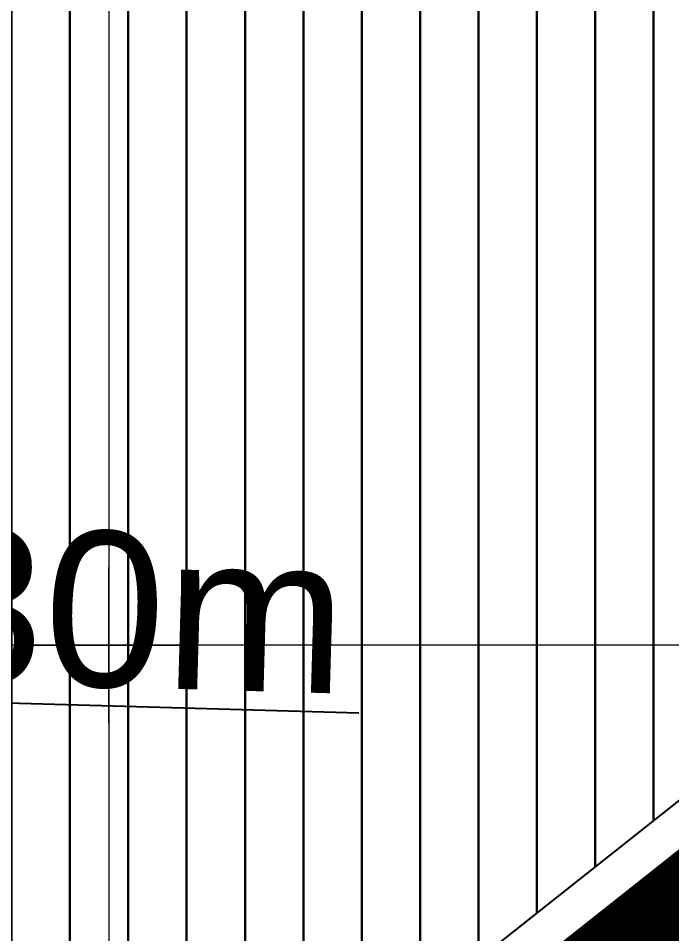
# Model space of a CAD drawing. Header units: millimetres. Extents: x 546597 to 607848, y 1180644 to 1193180.
# Drawn here: x 598388.4 to 598472.3, y 1185562.9 to 1185680.6 of the extents above; entities that cross this region are included whole.
import ezdxf

# ---------------------------------------------------------------- set-up
doc = ezdxf.new("R2010")
doc.units = ezdxf.units.MM
doc.header["$MEASUREMENT"] = 0
doc.linetypes.add('ACAD_ISO02W100', pattern=[15, 12, -3])
doc.linetypes.add('DASHDOT', pattern=[1, 0.5, -0.25, 0, -0.25])
doc.layers.get('0').update_dxf_attribs({"linetype": 'CONTINUOUS', "lineweight": 20})
doc.layers.get('DEFPOINTS').update_dxf_attribs({"linetype": 'CONTINUOUS', "lineweight": 20})
for name, color, linetype, lineweight in [('A-DUONG', 1, 'CONTINUOUS', 35), ('A-LE', 4, 'CONTINUOUS', 25), ('A-TIM', 6, 'DASHDOT', 13), ('DIM GIAO THONG', 3, 'CONTINUOUS', 15), ('duong MOI - 20m', 251, 'ACAD_ISO02W100', 5), ('hatch CTCC', 20, 'CONTINUOUS', 35), ('hatch Dan cu XDM', 50, 'CONTINUOUS', 30), ('toa do', 2, 'CONTINUOUS', 13)]:
    doc.layers.add(name, color=color, linetype=linetype, lineweight=lineweight)
doc.styles.add('VHEL-B', font='VHELVEB.TTF')
doc.dimstyles.new('S1', dxfattribs={"dimtxt": 20, "dimasz": 10, "dimexe": 5, "dimexo": 0.625, "dimgap": 2, "dimtad": 1, "dimdec": 0, "dimtxsty": 'VHEL-B', "dimcen": 2.5, "dimclrd": 256, "dimclre": 256, "dimadec": 0, "dimazin": 0, "dimtfac": 1, "dimtdec": 0, "dimtmove": 0, "dimatfit": 3, "dimfxl": 1, "dimarcsym": 0})

# ---------------------------------------------------------------- blocks, each defined once
blk = doc.blocks.new('*D73')
at = {"layer": 'DEFPOINTS', "color": 0, "transparency": 16777216}
for p in [(598333.91, 1185598.14), (598364.04, 1185597.28), (598363.93, 1185593.24)]:
    blk.add_point(p, dxfattribs=at)
at = {"layer": 'DIM GIAO THONG', "lineweight": -2, "transparency": 16777216}
for p, q in [((598333.89, 1185597.51), (598333.65, 1185589.09)), ((598364.03, 1185596.66), (598363.79, 1185588.24)), ((598343.79, 1185593.81), (598353.93, 1185593.52)), ((598363.93, 1185593.24), (598432.11, 1185591.3))]:
    blk.add_line(p, q, dxfattribs=at)
at = {"layer": 'DIM GIAO THONG', "transparency": 16777216}
for points in [[(598343.84, 1185595.47), (598343.74, 1185592.14), (598333.79, 1185594.09)], [(598353.98, 1185595.19), (598353.89, 1185591.86), (598363.93, 1185593.24)]]:
    blk.add_solid(points, dxfattribs=at)
at = {"layer": 'DIM GIAO THONG', "color": 0, "transparency": 16777216, "insert": (598403.36, 1185604.4), "char_height": 20, "attachment_point": 5, "rotation": 358.3746, "style": 'VHEL-B'}
blk.add_mtext('30m', dxfattribs=at)
blk = doc.blocks.new('CROSS')
for p, q in [((0, -5), (0, 5)), ((-5, 0), (5, 0))]:
    blk.add_line(p, q)

msp = doc.modelspace()

# ---------------------------------------------------------------- hatches: boundary and pattern name
at = {"layer": 'hatch CTCC'}
h = msp.add_hatch(dxfattribs=at)
h.set_pattern_fill('M-TT-TIEUKHU', color=256, scale=7.5, style=0)
h.set_pattern_definition([(0, (0, 0), (0, 7.5), []), (90, (0, 0), (-7.5, 5e-16), [])])
h.paths.add_polyline_path([(598684.37, 1185504.64), (598701.12, 1185518.24), (598701.9, 1185525.32), (598602.9, 1185650.83), (598595.89, 1185651.65), (598369.62, 1185472.4), (598365.56, 1185464.29), (598364.69, 1185431.74), (598362.9, 1185380.08, 0.034244), (598364.4, 1185329.21), (598373.5, 1185329.34, 0.073402), (598383.9, 1185265.03), (598465.24, 1185328.93), (598612.58, 1185446.29)])
at = {"layer": 'hatch Dan cu XDM'}
h = msp.add_hatch(dxfattribs=at)
h.set_pattern_fill('ANSI31', color=256, scale=60, angle=45, style=0)
h.paths.add_polyline_path([(598574.85, 1185686.4), (598540.52, 1185729.47), (598537.42, 1185736.56), (598535.54, 1185745.84), (598535.42, 1185760.48), (598538.53, 1185860.76), (598540.95, 1185934.75), (598536.12, 1185939.89), (598314.3, 1185946.35), (598312.35, 1185942.54), (598358.21, 1185882.92), (598372.83, 1185857.31), (598369.4, 1185746.92), (598364.36, 1185611.98), (598362.17, 1185509.18), (598361.83, 1185496.63), (598365.62, 1185494.74), (598583.5, 1185667.35), (598584.33, 1185674.38)])

# ---------------------------------------------------------------- linework, layer by layer
at = {"layer": 'A-DUONG'}
msp.add_lwpolyline([(598535.25, 1185944.92), (598316.5, 1185951.29, 0.632405), (598308.28, 1185935.2), (598351.78, 1185878.64), (598365.07, 1185855.37), (598361.7, 1185747.18), (598356.66, 1185612.21), (598354.47, 1185509.37), (598353.94, 1185489.58, 0.636609), (598362.04, 1185485.53), (598585.83, 1185662.82, 0.413596), (598587.47, 1185676.85), (598577.98, 1185688.88), (598543.98, 1185731.55), (598541.26, 1185737.77), (598539.53, 1185746.26), (598539.42, 1185760.43), (598542.53, 1185860.64), (598544.95, 1185934.6, 0.415254)], format="xyb", close=True, dxfattribs=at)
at = {"layer": 'A-LE'}
msp.add_lwpolyline([(598536.12, 1185939.89), (598314.3, 1185946.35), (598312.35, 1185942.54), (598358.21, 1185882.92), (598372.83, 1185857.31), (598369.4, 1185746.92), (598364.36, 1185611.98), (598362.17, 1185509.18), (598361.83, 1185496.63), (598365.62, 1185494.74), (598583.5, 1185667.35), (598584.33, 1185674.38), (598574.85, 1185686.4), (598540.52, 1185729.47), (598537.42, 1185736.56), (598535.54, 1185745.84), (598535.42, 1185760.48), (598538.53, 1185860.76), (598540.95, 1185934.75)], close=True, dxfattribs=at)
at = {"layer": 'A-TIM', "ltscale": 20, "flags": 128}
msp.add_lwpolyline([(598345.61, 1185466.13), (598599.38, 1185667.17)], dxfattribs=at)
at = {"layer": 'duong MOI - 20m', "ltscale": 2, "const_width": 10, "flags": 128}
msp.add_lwpolyline([(598345.61, 1185466.13), (598599.38, 1185667.17)], dxfattribs=at)
at = {"layer": 'toa do', "color": 250}
for p, q in [((598399.99, 1187685.57), (598399.99, 1183075.41)), ((607842.61, 1185600), (595709.39, 1185600))]:
    msp.add_line(p, q, dxfattribs=at)

# ---------------------------------------------------------------- block references
at = {"layer": 'toa do', "xscale": 2, "yscale": 2, "zscale": 2}
msp.add_blockref('CROSS', (598399.99, 1185600), dxfattribs=at)
msp.add_blockref('CROSS', (598399.99, 1185600), dxfattribs=at)

# ---------------------------------------------------------------- dimensions: what is measured, and where the dimension line sits
at = {"layer": 'DIM GIAO THONG'}
dim = msp.add_aligned_dim(p1=(598333.91, 1185598.14), p2=(598364.04, 1185597.28), distance=-4.05, dimstyle='S1', override={"dimpost": 'm'}, dxfattribs=at)
dim.commit()
dim.dimension.update_dxf_attribs({"geometry": '*D73', "text_midpoint": (598403.36, 1185604.4)})

doc.saveas('drawing.dxf')
